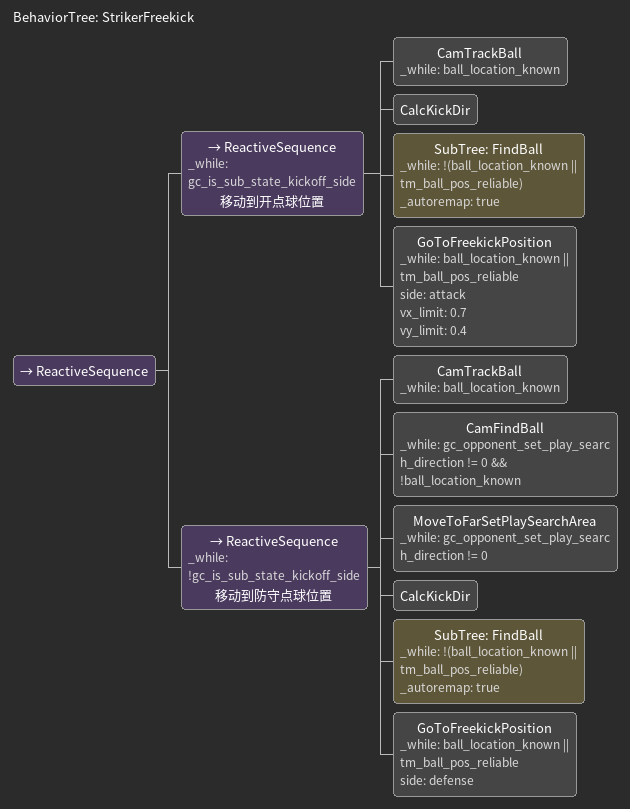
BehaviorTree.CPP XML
<root BTCPP_format="4" >
   <include path="./subtree_cam_find_and_track_ball.xml" />
   <include path="./subtree_find_ball.xml" />
   <include path="./subtree_locate.xml" />
   <BehaviorTree ID="StrikerFreekick">
      <ReactiveSequence>
         <ReactiveSequence _while="gc_is_sub_state_kickoff_side" name="移动到开点球位置">
            <CamTrackBall _while="ball_location_known" />
            <CalcKickDir />
            <SubTree ID="FindBall" _while="!(ball_location_known || tm_ball_pos_reliable)" _autoremap="true" />
            <GoToFreekickPosition _while="ball_location_known || tm_ball_pos_reliable" side="attack" vx_limit="0.7" vy_limit="0.4" />
         </ReactiveSequence>
         <ReactiveSequence _while="!gc_is_sub_state_kickoff_side" name="移动到防守点球位置">
            <CamTrackBall _while="ball_location_known" />
            <CamFindBall
               _while="gc_opponent_set_play_search_direction != 0 &amp;&amp; !ball_location_known" />
            <MoveToFarSetPlaySearchArea
               _while="gc_opponent_set_play_search_direction != 0" />
            <CalcKickDir />
            <SubTree ID="FindBall" _while="!(ball_location_known || tm_ball_pos_reliable)" _autoremap="true" />
            <GoToFreekickPosition _while="ball_location_known || tm_ball_pos_reliable" side="defense" />
         </ReactiveSequence>
      </ReactiveSequence>
   </BehaviorTree>
</root>
